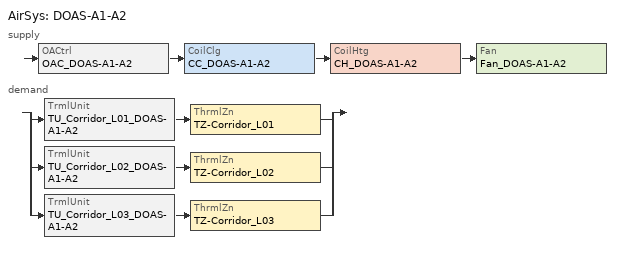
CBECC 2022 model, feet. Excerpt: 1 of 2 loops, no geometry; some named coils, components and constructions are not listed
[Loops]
AirSys 'DOAS-A1-A2'
 supply: OACtrl 'OAC_DOAS-A1-A2' > CoilClg 'CC_DOAS-A1-A2' > CoilHtg 'CH_DOAS-A1-A2' > Fan 'Fan_DOAS-A1-A2'
 demand: split
  | TrmlUnit 'TU_Corridor_L01_DOAS-A1-A2' > ThrmlZn 'TZ-Corridor_L01'
  | TrmlUnit 'TU_Corridor_L02_DOAS-A1-A2' > ThrmlZn 'TZ-Corridor_L02'
  | TrmlUnit 'TU_Corridor_L03_DOAS-A1-A2' > ThrmlZn 'TZ-Corridor_L03'
[DwellUnit]
Name | DwellUnitTypeRef | Count
DwellingUnit 119 | B18.0_B
DwellingUnit 120 | S1.0_B | 6
DwellingUnit 121 | S1.1_B | 2
DwellingUnit 122 | S4.0_B
DwellingUnit 123 | A1.0_B | 6
DwellingUnit 124 | A1.1_B | 8
DwellingUnit 125 | A1.2_B | 4
DwellingUnit 126 | A1.5_B | 2
DwellingUnit 127 | A1.6_B
DwellingUnit 128 | A1.7_B
DwellingUnit 129 | A3.0_B | 9
DwellingUnit 130 | B3.3_B | 5
DwellingUnit 131 | A9.0_B
DwellingUnit 132 | A10.1_B
DwellingUnit 133 | A11.0_B
DwellingUnit 134 | A12.0_B
DwellingUnit 135 | B2.0_B
DwellingUnit 136 | B2.1_B
DwellingUnit 137 | B2.2_B | 7
DwellingUnit 138 | B2.3_B
DwellingUnit 139 | B2.4_B | 2
DwellingUnit 140 | B2.5_B
DwellingUnit 141 | B3.1_B
DwellingUnit 142 | B3.3_B
[ResOtherZn] ozDHWSys=ResidentialDHWSystem 1; CeilingHeight=10.5833; FloorHeight=10.5833; IAQOption=Individual IAQ Fans
Name | Type | SpcFunc | VentSpcFunc | Area | Bottom | IAQFanRef | ElevCnt | ozHVACSystem
ELEVATOR 1_L05 | Unconditioned | Unoccupied-Include in Gross Floor Area | NA | 96.3458 | 43.5833 | EF_R-1 (40) | 5
ELEVATOR 2_L05 | Unconditioned | Unoccupied-Include in Gross Floor Area | NA | 92.1777 | 43.5833 | EF_R-1 (40) | 5
ELEVATOR 3_L05 | Unconditioned | Unoccupied-Include in Gross Floor Area | NA | 87.7188 | 43.5833 | EF_R-1 (40) | 5
ELEVATOR 4_L05 | Unconditioned | Unoccupied-Include in Gross Floor Area | NA | 91.353 | 43.5833 | EF_R-1 (40) | 5
ELEVATOR 5_L05 | Unconditioned | Unoccupied-Include in Gross Floor Area | NA | 84.3648 | 43.5833 | EF_R-1 (40) | 5
EXHAUST 1_L05 | Unconditioned | Unoccupied-Include in Gross Floor Area | NA | 26.3568 | 43.5833 | EF_R-1 (40)
EXHAUST 2_L05 | Unconditioned | Unoccupied-Include in Gross Floor Area | NA | 133.346 | 43.5833 | EF_R-1 (40)
METER 1_L05 | Unconditioned | Electrical, Mechanical, Telephone Rooms | Misc - All others | 132.6 | 43.5833 | EF_R-1 (40)
METER 2_L05 |  | Electrical, Mechanical, Telephone Rooms | Misc - All others | 132.962 | 43.5833 | EF_R-1 (40) |  | AC-L5-1_METER 2_L05
METER 3_L05 |  | Electrical, Mechanical, Telephone Rooms | Misc - All others | 119.345 | 43.5833 | EF_R-1 (40) |  | AC-L5-2_METER 3_L05
STAIR 1_L05 | Unconditioned | Stairwell | General - Unoccupied | 227.236 | 43.5833 | EF_R-1 (40)
STAIR 2_L05 | Unconditioned | Stairwell | General - Unoccupied | 218.673 | 43.5833 | EF_R-1 (40)
STAIR 3_L05 | Unconditioned | Stairwell | General - Unoccupied | 217.472 | 43.5833 | EF_R-1 (40)
STAIR 4_L05 | Unconditioned | Stairwell | General - Unoccupied | 202.891 | 43.5833 | EF_R-1 (40)
STAIR 5_L05 | Unconditioned | Stairwell | General - Unoccupied | 226.591 | 43.5833 | EF_R-1 (40)
STORAGE 1_L05 | Unconditioned | Storage | General - Unoccupied | 56.8334 | 43.5833 | EF_R-1 (40)
STORAGE 2_L05 | Unconditioned | Storage | General - Unoccupied | 127.846 | 43.5833 | EF_R-1 (40)
SUPPLY AIR 1_L05 | Unconditioned | Electrical, Mechanical, Telephone Rooms | Misc - All others | 18.5158 | 43.5833 | EF_R-1 (40)
SUPPLY AIR 2_L05 | Unconditioned | Electrical, Mechanical, Telephone Rooms | Misc - All others | 29.7128 | 43.5833 | EF_R-1 (40)
SUPPLY AIR 3_L05 | Unconditioned | Electrical, Mechanical, Telephone Rooms | Misc - All others | 41.5578 | 43.5833 | EF_R-1 (40)
SUPPLY AIR 4_L05 | Unconditioned | Electrical, Mechanical, Telephone Rooms | Misc - All others | 17.1677 | 43.5833 | EF_R-1 (40)
SUPPLY AIR 5_L05 | Unconditioned | Electrical, Mechanical, Telephone Rooms | Misc - All others | 24.2891 | 43.5833 | EF_R-1 (40)
TRASH VESTIBULE 1_L05 | Unconditioned | Unoccupied-Include in Gross Floor Area | NA | 132.517 | 43.5833 | ( TRE-B-1 (75), TRS-B-1 (75) )
TRASH VESTIBULE 2_L05 | Unconditioned | Unoccupied-Include in Gross Floor Area | NA | 127.204 | 43.5833 | ( TRE-B-2 (75), TRS-B-2 (75) )
AMENITY_L06 | Unconditioned | Lobby, Main Entry | Residential - Common corridors | 390.12 | 54.1667 | EF_R-1 (40)
[ResExtWall] Construction=Ext Wall Cons
Name | Orientation | Area
ExtWall (Left 1) : ELEVATOR 1_L05 | Left | 112.688
ExtWall (Left 1) : ELEVATOR 2_L05 | Left | 107.813
ExtWall (Front 1) : S1.0_B 62_L05 | Front | 181.424
ExtWall (Front 2) : S1.0_B 62_L05 | Front | 45.0729
ExtWall (Left 1) : S1.0_B 62_L05 | Left | 259.917
ExtWall (Left 2) : S1.0_B 62_L05 | Left | 177.701
ExtWall (Left 3) : S1.0_B 62_L05 | Left | 180.729
ExtWall (Left 4) : S1.0_B 62_L05 | Left | 177.417
ExtWall (Left 5) : S1.0_B 62_L05 | Left | 176.271
ExtWall (Back 1) : S1.0_B 62_L05 | Back | 72.7292
ExtWall (Back 2) : S1.0_B 62_L05; ExtWall (Back 1) : S1.1_B 68_L05; ExtWall (Back 1) : A1.0_B 1_L06 | Back | 74.8333
ExtWall (Back 3) : S1.0_B 62_L05; ExtWall (Back 4) : A1.0_B 1_L06 | Back | 74.4306
ExtWall (Right 1) : S1.0_B 62_L05; ExtWall (Right 1) : A10.1_B 39_L06 | Right | 177.417
ExtWall (Right 2) : S1.0_B 62_L05 | Right | 179.514
ExtWall (Front 1) : S1.1_B 68_L05; ExtWall (Front 1) : B2.2_B 44_L06 | Front | 74.4306
ExtWall (Front 2) : S1.1_B 68_L05 | Front | 44.3264
ExtWall (Left 1) : S1.1_B 68_L05 | Left | 181.618
ExtWall (Left 2) : S1.1_B 68_L05 | Left | 171.413
ExtWall (Right 1) : S1.1_B 68_L05 | Right | 182.448
ExtWall (Left 1) : S4.0_B 72_L05 | Left | 126.427
ExtWall (Back 1) : S4.0_B 72_L05 | Back | 150.946
ExtWall (Right 1) : S4.0_B 72_L05 | Right | 74.1385
ExtWall (Left 1) : STAIR 2_L05 | Left | 247.969
ExtWall (Back 1) : STAIR 2_L05 | Back | 98.7743
ExtWall (Left 1) : STAIR 3_L05 | Left | 106.111
ExtWall (Front 1) : STAIR 4_L05 | Front | 12.2188
ExtWall (Right 1) : STAIR 4_L05 | Right | 100.656
ExtWall (Back 1) : STAIR 5_L05 | Back | 45.8194
ExtWall (Right 1) : STAIR 5_L05 | Right | 104.99
ExtWall (Front 1) : A1.0_B 1_L06; ExtWall (Front 2) : B2.2_B 44_L06; ExtWall (Front 7) : B2.2_B 44_L06 | Front | 74.8333
ExtWall (Front 2) : A1.0_B 1_L06 | Front | 71.4931
ExtWall (Front 3) : A1.0_B 1_L06; ExtWall (Front 3) : B2.2_B 44_L06; ExtWall (Front 9) : B2.2_B 44_L06 | Front | 73.3542
ExtWall (Front 4) : A1.0_B 1_L06 | Front | 36.6771
ExtWall (Left 1) : A1.0_B 1_L06 | Left | 273.451
ExtWall (Left 2) : A1.0_B 1_L06 | Left | 72.7725
ExtWall (Left 3) : A1.0_B 1_L06 | Left | 120.972
ExtWall (Left 4) : A1.0_B 1_L06 | Left | 149.194
ExtWall (Left 5) : A1.0_B 1_L06 | Left | 118.205
ExtWall (Left 6) : A1.0_B 1_L06 | Left | 144.875
ExtWall (Back 2) : A1.0_B 1_L06 | Back | 148.604
ExtWall (Back 3) : A1.0_B 1_L06 | Back | 121.447
ExtWall (Back 5) : A1.0_B 1_L06; ExtWall (Back 1) : A1.7_B 22_L06 | Back | 73.3542
ExtWall (Right 1) : A1.0_B 1_L06 | Right | 153.75
ExtWall (Right 2) : A1.0_B 1_L06 | Right | 119.701
ExtWall (Right 3) : A1.0_B 1_L06 | Right | 270.167
ExtWall (Right 4) : A1.0_B 1_L06 | Right | 119.778
ExtWall (Right 5) : A1.0_B 1_L06 | Right | 154.028
ExtWall (Right 6) : A1.0_B 1_L06 | Right | 149.108
ExtWall (Right 7) : A1.0_B 1_L06 | Right | 120.483
ExtWall (Front 1) : A1.1_B 7_L06 | Front | 117.132
ExtWall (Front 2) : A1.1_B 7_L06 | Front | 149.571
ExtWall (Front 3) : A1.1_B 7_L06 | Front | 118.922
ExtWall (Front 4) : A1.1_B 7_L06 | Front | 146.076
ExtWall (Front 5) : A1.1_B 7_L06 | Front | 118.403
ExtWall (Front 6) : A1.1_B 7_L06 | Front | 150.67
ExtWall (Front 7) : A1.1_B 7_L06 | Front | 116.206
ExtWall (Front 8) : A1.1_B 7_L06 | Front | 147.287
ExtWall (Left 1) : A1.1_B 7_L06; ExtWall (Left 2) : A1.1_B 7_L06; ExtWall (Left 6) : A1.1_B 7_L06; ExtWall (Left 7) : A1.1_B 7_L06; ExtWall (Left 1) : A1.6_B 21_L06 | Left | 92.941
ExtWall (Left 3) : A1.1_B 7_L06 | Left | 72.3441
ExtWall (Left 4) : A1.1_B 7_L06 | Left | 23.7274
ExtWall (Left 5) : A1.1_B 7_L06 | Left | 93.3432
ExtWall (Back 1) : A1.1_B 7_L06 | Back | 115.75
ExtWall (Back 2) : A1.1_B 7_L06 | Back | 149.066
ExtWall (Back 3) : A1.1_B 7_L06 | Back | 116.889
ExtWall (Back 4) : A1.1_B 7_L06 | Back | 153.51
ExtWall (Back 5) : A1.1_B 7_L06 | Back | 117.431
ExtWall (Back 6) : A1.1_B 7_L06 | Back | 149.045
ExtWall (Back 7) : A1.1_B 7_L06 | Back | 120.274
ExtWall (Back 8) : A1.1_B 7_L06 | Back | 147.917
ExtWall (Right 1) : A1.1_B 7_L06; ExtWall (Right 2) : A1.1_B 7_L06; ExtWall (Right 6) : A1.1_B 7_L06; ExtWall (Right 7) : A1.1_B 7_L06; ExtWall (Right 1) : A1.6_B 21_L06 | Right | 92.941
ExtWall (Right 3) : A1.1_B 7_L06; ExtWall (Right 1) : B2.5_B 53_L06 | Right | 91.7083
ExtWall (Right 4) : A1.1_B 7_L06 | Right | 75.3368
ExtWall (Right 5) : A1.1_B 7_L06 | Right | 20.7134
ExtWall (Front 1) : A1.2_B 15_L06 | Front | 147.01
ExtWall (Front 2) : A1.2_B 15_L06 | Front | 119.545
ExtWall (Front 3) : A1.2_B 15_L06 | Front | 148.392
ExtWall (Front 4) : A1.2_B 15_L06 | Front | 118.781
ExtWall (Left 1) : A1.2_B 15_L06 | Left | 57.2847
ExtWall (Left 2) : A1.2_B 15_L06 | Left | 47.8646
ExtWall (Back 1) : A1.2_B 15_L06 | Back | 114.799
ExtWall (Back 2) : A1.2_B 15_L06 | Back | 144.785
ExtWall (Back 3) : A1.2_B 15_L06 | Back | 117.633
ExtWall (Back 4) : A1.2_B 15_L06 | Back | 147.327
ExtWall (Right 1) : A1.2_B 15_L06 | Right | 49.7813
ExtWall (Right 2) : A1.2_B 15_L06 | Right | 56.7118
ExtWall (Right 3) : A1.2_B 15_L06 | Right | 53.0729
ExtWall (Right 4) : A1.2_B 15_L06 | Right | 37.3403
ExtWall (Right 5) : A1.2_B 15_L06 | Right | 82.639
ExtWall (Right 6) : A1.2_B 15_L06 | Right | 54.5392
ExtWall (Right 7) : A1.2_B 15_L06 | Right | 72.6389
ExtWall (Front 1) : A1.5_B 19_L06 | Front | 58.4931
ExtWall (Front 2) : A1.5_B 19_L06 | Front | 39.7396
ExtWall (Front 3) : A1.5_B 19_L06 | Front | 54.1007
ExtWall (Front 4) : A1.5_B 19_L06 | Front | 53.2743
ExtWall (Left 1) : A1.5_B 19_L06 | Left | 147.705
ExtWall (Left 2) : A1.5_B 19_L06 | Left | 121.622
ExtWall (Right 1) : A1.5_B 19_L06 | Right | 147.705
ExtWall (Right 2) : A1.5_B 19_L06 | Right | 121.622
ExtWall (Back 1) : A1.6_B 21_L06 | Back | 114.163
ExtWall (Back 2) : A1.6_B 21_L06 | Back | 153.01
ExtWall (Right 1) : A1.7_B 22_L06 | Right | 148.056
ExtWall (Right 2) : A1.7_B 22_L06 | Right | 118.069
ExtWall (Front 1) : A3.0_A 24_L06 | Front | 90.7361
ExtWall (Front 2) : A3.0_A 24_L06 | Front | 69.2113
ExtWall (Front 3) : A3.0_A 24_L06 | Front | 88.8125
ExtWall (Front 4) : A3.0_A 24_L06 | Front | 67.0966
ExtWall (Front 5) : A3.0_A 24_L06 | Front | 68.5525
ExtWall (Left 1) : A3.0_A 24_L06 | Left | 60.1826
ExtWall (Left 2) : A3.0_A 24_L06 | Left | 78.0938
ExtWall (Left 3) : A3.0_A 24_L06 | Left | 82.8298
ExtWall (Left 4) : A3.0_A 24_L06 | Left | 67.6564
ExtWall (Left 5) : A3.0_A 24_L06 | Left | 92.4097
ExtWall (Left 6) : A3.0_A 24_L06 | Left | 65.807
ExtWall (Left 7) : A3.0_A 24_L06 | Left | 67.0966
ExtWall (Left 8) : A3.0_A 24_L06 | Left | 69.461
ExtWall (Back 1) : A3.0_A 24_L06 | Back | 99.9236
ExtWall (Back 2) : A3.0_A 24_L06 | Back | 63.2824
ExtWall (Back 3) : A3.0_A 24_L06 | Back | 57.4551
ExtWall (Back 4) : A3.0_A 24_L06 | Back | 68.388
ExtWall (Back 5) : A3.0_A 24_L06; ExtWall (Back 2) : A3.3_A 32_L06 | Back | 67.0966
ExtWall (Back 6) : A3.0_A 24_L06 | Back | 88.8125
ExtWall (Back 7) : A3.0_A 24_L06 | Back | 82.7882
ExtWall (Right 1) : A3.0_A 24_L06 | Right | 71.7566
ExtWall (Right 2) : A3.0_A 24_L06 | Right | 86.4236
ExtWall (Right 3) : A3.0_A 24_L06 | Right | 67.0966
ExtWall (Right 4) : A3.0_A 24_L06 | Right | 85.6806
ExtWall (Right 5) : A3.0_A 24_L06 | Right | 67.816
ExtWall (Right 6) : A3.0_A 24_L06 | Right | 70.1341
ExtWall (Right 7) : A3.0_A 24_L06 | Right | 69.4634
ExtWall (Front 1) : A3.3_A 32_L06 | Front | 77.8603
ExtWall (Front 2) : A3.3_A 32_L06 | Front | 72.2501
ExtWall (Front 3) : A3.3_A 32_L06 | Front | 69.7188
ExtWall (Front 4) : A3.3_A 32_L06 | Front | 90.2882
ExtWall (Left 1) : A3.3_A 32_L06 | Left | 67.5974
ExtWall (Left 2) : A3.3_A 32_L06 | Left | 63.6715
ExtWall (Left 3) : A3.3_A 32_L06 | Left | 96.184
ExtWall (Left 4) : A3.3_A 32_L06 | Left | 87.875
ExtWall (Left 5) : A3.3_A 32_L06 | Left | 68.5501
ExtWall (Left 6) : A3.3_A 32_L06 | Left | 71.6695
ExtWall (Back 1) : A3.3_A 32_L06 | Back | 64.9477
ExtWall (Back 3) : A3.3_A 32_L06 | Back | 90.0278
ExtWall (Right 1) : A3.3_A 32_L06 | Right | 92.4097
ExtWall (Right 2) : A3.3_A 32_L06 | Right | 69.9987
ExtWall (Left 1) : A9.0_B 38_L06 | Left | 20.3646
ExtWall (Back 1) : A9.0_B 38_L06 | Back | 281.646
ExtWall (Right 1) : A9.0_B 38_L06 | Right | 41.3125
ExtWall (Front 1) : A10.1_B 39_L06 | Front | 56.0104
ExtWall (Left 1) : A10.1_B 39_L06 | Left | 247.597
ExtWall (Left 2) : A10.1_B 39_L06 | Left | 101.59
ExtWall (Back 1) : A10.1_B 39_L06 | Back | 78.7639
ExtWall (Front 1) : A11.0_B 40_L06 | Front | 224.684
ExtWall (Left 1) : A11.0_B 40_L06 | Left | 67.1563
ExtWall (Left 1) : A12.0_B 41_L06 | Left | 37.4826
ExtWall (Back 1) : A12.0_B 41_L06 | Back | 122.946
ExtWall (Front 1) : AMENITY_L06 | Front | 294.25
ExtWall (Left 1) : AMENITY_L06 | Left | 159.927
ExtWall (Right 1) : AMENITY_L06 | Right | 17.691
ExtWall (Front 1) : B2.0_B 42_L06 | Front | 93.3507
ExtWall (Back 1) : B2.0_B 42_L06 | Back | 47.5313
ExtWall (Right 1) : B2.0_B 42_L06 | Right | 273.243
ExtWall (Right 2) : B2.0_B 42_L06 | Right | 128.722
ExtWall (Front 1) : B2.1_B 43_L06 | Front | 130.25
ExtWall (Front 2) : B2.1_B 43_L06 | Front | 268.608
ExtWall (Left 1) : B2.1_B 43_L06; ExtWall (Left 2) : B2.5_B 53_L06 | Left | 91.7083
ExtWall (Right 1) : B2.1_B 43_L06 | Right | 93.3542
ExtWall (Front 4) : B2.2_B 44_L06 | Front | 125.007
ExtWall (Front 5) : B2.2_B 44_L06 | Front | 148.351
ExtWall (Front 6) : B2.2_B 44_L06 | Front | 126.913
ExtWall (Front 8) : B2.2_B 44_L06 | Front | 72.7292
ExtWall (Left 1) : B2.2_B 44_L06 | Left | 120.483
ExtWall (Left 2) : B2.2_B 44_L06 | Left | 149.108
ExtWall (Left 3) : B2.2_B 44_L06 | Left | 124.708
ExtWall (Left 4) : B2.2_B 44_L06 | Left | 190.563
ExtWall (Left 5) : B2.2_B 44_L06 | Left | 72.6389
ExtWall (Left 6) : B2.2_B 44_L06 | Left | 118.497
ExtWall (Left 7) : B2.2_B 44_L06 | Left | 150.003
ExtWall (Left 8) : B2.2_B 44_L06 | Left | 129.476
ExtWall (Back 1) : B2.2_B 44_L06 | Back | 50.1632
ExtWall (Back 2) : B2.2_B 44_L06; ExtWall (Back 1) : B2.4_B 23_L06 | Back | 45.0729
ExtWall (Back 3) : B2.2_B 44_L06 | Back | 62.0903
ExtWall (Back 4) : B2.2_B 44_L06 | Back | 42.8715
ExtWall (Back 5) : B2.2_B 44_L06; ExtWall (Back 9) : B2.2_B 44_L06 | Back | 36.6771
ExtWall (Back 6) : B2.2_B 44_L06 | Back | 44.3264
ExtWall (Back 7) : B2.2_B 44_L06 | Back | 56.8194
ExtWall (Back 8) : B2.2_B 44_L06 | Back | 42.2917
ExtWall (Right 1) : B2.2_B 44_L06 | Right | 126.115
ExtWall (Right 2) : B2.2_B 44_L06 | Right | 143.861
ExtWall (Right 3) : B2.2_B 44_L06 | Right | 120.462
ExtWall (Right 4) : B2.2_B 44_L06 | Right | 124.378
ExtWall (Right 5) : B2.2_B 44_L06 | Right | 148.972
ExtWall (Right 6) : B2.2_B 44_L06 | Right | 122.806
ExtWall (Right 7) : B2.2_B 44_L06 | Right | 56.3472
ExtWall (Right 8) : B2.2_B 44_L06 | Right | 44.1875
ExtWall (Right 9) : B2.2_B 44_L06 | Right | 150.003
ExtWall (Right 10) : B2.2_B 44_L06 | Right | 127.663
ExtWall (Right 11) : B2.2_B 44_L06 | Right | 118.497
ExtWall (Right 12) : B2.2_B 44_L06 | Right | 130.333
ExtWall (Right 13) : B2.2_B 44_L06 | Right | 152.017
ExtWall (Right 14) : B2.2_B 44_L06 | Right | 120.188
ExtWall (Left 1) : B2.3_B 51_L06 | Left | 41.3125
ExtWall (Back 1) : B2.3_B 51_L06 | Back | 128.16
ExtWall (Back 2) : B2.3_B 51_L06 | Back | 149.111
ExtWall (Back 3) : B2.3_B 51_L06 | Back | 121.267
ExtWall (Right 1) : B2.3_B 51_L06 | Right | 69.4097
ExtWall (Front 1) : B2.4_B 23_L06 | Front | 45.3681
ExtWall (Front 2) : B2.4_B 23_L06 | Front | 8.37847
ExtWall (Left 1) : B2.4_B 23_L06 | Left | 150.712
ExtWall (Left 2) : B2.4_B 23_L06 | Left | 126.802
ExtWall (Left 3) : B2.4_B 23_L06 | Left | 121.052
ExtWall (Left 4) : B2.4_B 23_L06 | Left | 48.4722
ExtWall (Left 5) : B2.4_B 23_L06 | Left | 52.7917
ExtWall (Back 2) : B2.4_B 23_L06 | Back | 127.201
ExtWall (Back 3) : B2.4_B 23_L06 | Back | 150.021
ExtWall (Back 4) : B2.4_B 23_L06 | Back | 123.99
ExtWall (Right 1) : B2.4_B 23_L06 | Right | 52.7917
ExtWall (Right 2) : B2.4_B 23_L06 | Right | 48.4722
ExtWall (Front 1) : B2.5_B 53_L06 | Front | 147.323
ExtWall (Front 2) : B2.5_B 53_L06 | Front | 120.139
ExtWall (Front 3) : B2.5_B 53_L06 | Front | 129.615
ExtWall (Left 1) : B2.5_B 53_L06 | Left | 21.9097
ExtWall (Front 1) : B3.1_B 31_L06 | Front | 57.5694
ExtWall (Front 2) : B3.1_B 31_L06 | Front | 82.0278
ExtWall (Left 1) : B3.1_B 31_L06 | Left | 44.7188
ExtWall (Back 1) : B3.1_B 31_L06 | Back | 369.885
ExtWall (Back 2) : B3.1_B 31_L06 | Back | 57.5694
ExtWall (Right 1) : B3.1_B 31_L06 | Right | 127.198
ExtWall (Right 2) : B3.1_B 31_L06 | Right | 157.194
ExtWall (Right 3) : B3.1_B 31_L06 | Right | 87.375
ExtWall (Front 1) : B3.3_B 54_L06 | Front | 59.1493
ExtWall (Left 1) : B3.3_B 54_L06 | Left | 100.993
ExtWall (Left 2) : B3.3_B 54_L06 | Left | 126.59
ExtWall (Left 3) : B3.3_B 54_L06 | Left | 212.177
ExtWall (Back 1) : B3.3_B 54_L06 | Back | 320.146
ExtWall (Back 2) : B3.3_B 54_L06 | Back | 64.816
ExtWall (Back 3) : B3.3_B 54_L06 | Back | 59.1493
ExtWall (Front 1) : B3.4_B 55_L06 | Front | 266.903
ExtWall (Front 2) : B3.4_B 55_L06 | Front | 100.913
ExtWall (Left 1) : B3.4_B 55_L06 | Left | 304.097
[ResIntFlr] Construction=Interior Floor Cons; IsPartySurface=1
Name | Area | FloorZ | Outside
IntFloor : ELEVATOR 1_L05 | 96.3458 | 43.5833 | ELEVATOR 1_L04
IntFloor : ELEVATOR 2_L05 | 92.1777 | 43.5833 | ELEVATOR 2_L04
IntFloor : ELEVATOR 3_L05 | 87.7188 | 43.5833 | ELEVATOR 3_L04
IntFloor : ELEVATOR 4_L05 | 91.353 | 43.5833 | ELEVATOR 4_L04
IntFloor : ELEVATOR 5_L05 | 84.3648 | 43.5833 | ELEVATOR 5_L04
IntFloor : EXHAUST 1_L05 | 26.3568 | 43.5833 | EXHAUST 2_L04
IntFloor : EXHAUST 2_L05 | 133.346 | 43.5833 | EXHAUST 1_L04
IntFloor : METER 1_L05 | 132.6 | 43.5833 | IDF 2_L04
IntFloor : METER 2_L05 | 132.962 | 43.5833 | IDF 1_L04
IntFloor : METER 3_L05 | 119.345 | 43.5833 | IDF 3_L04
IntFloor : S1.0_B 62_L05 | 595.771 | 43.5833 | S1.0_B 58_L04
IntFloor : S1.0_B 62_L05 2 | 582.54 | 43.5833 | CLUB ROOM_L03
IntFloor : S1.0_B 62_L05 3 | 593.989 | 43.5833 | S1.0_B 58_L04
IntFloor : S1.0_B 62_L05 4 | 582.316 | 43.5833 | S1.0_B 58_L04
IntFloor : S1.0_B 62_L05 5 | 590.279 | 43.5833 | S1.0_B 58_L04
IntFloor : S1.0_B 62_L05 6 | 579.336 | 43.5833 | S1.0_B 58_L04
IntFloor : S1.1_B 68_L05 | 596.911 | 43.5833 | S1.1_B 63_L04
IntFloor : S1.1_B 68_L05 2 | 599.927 | 43.5833 | S1.1_B 63_L04
IntFloor : S4.0_B 72_L05 | 683.268 | 43.5833 | S4.0_B 67_L04
IntFloor : STAIR 1_L05 | 227.236 | 43.5833 | STAIR 1_L04
IntFloor : STAIR 2_L05 | 218.673 | 43.5833 | STAIR 2_L04
IntFloor : STAIR 3_L05 | 217.472 | 43.5833 | STAIR 3_L04
IntFloor : STAIR 4_L05 | 202.891 | 43.5833 | STAIR 4_L04
IntFloor : STAIR 5_L05 | 226.591 | 43.5833 | STAIR 5_L04
IntFloor : STORAGE 1_L05 | 56.8334 | 43.5833 | STORAGE 1_L04
IntFloor : STORAGE 2_L05 | 127.846 | 43.5833 | STORAGE 2_L04
IntFloor : SUPPLY AIR 1_L05 | 18.5158 | 43.5833 | SUPPLY AIR 4_L04
IntFloor : SUPPLY AIR 2_L05 | 29.7128 | 43.5833 | SUPPLY AIR 5_L04
IntFloor : SUPPLY AIR 3_L05 | 41.5578 | 43.5833 | SUPPLY AIR 3_L04
IntFloor : SUPPLY AIR 4_L05 | 17.1677 | 43.5833 | SUPPLY AIR 2_L04
IntFloor : SUPPLY AIR 5_L05 | 24.2891 | 43.5833 | SUPPLY AIR 1_L04
IntFloor : TRASH VESTIBULE 1_L05 | 132.517 | 43.5833 | TRASH VESTIBULE 1_L04
IntFloor : TRASH VESTIBULE 2_L05 | 127.204 | 43.5833 | TRASH VESTIBULE 2_L04
IntFloor : A1.0_B 1_L06 | 819.191 | 54.1667 | A1.0_B 1_L05
IntFloor : A1.0_B 1_L06 2 | 791.458 | 54.1667 | A1.0_B 1_L05
IntFloor : A1.0_B 1_L06 3 | 810.002 | 54.1667 | A1.0_B 1_L05
IntFloor : A1.0_B 1_L06 4 | 786.096 | 54.1667 | A1.0_B 1_L05
IntFloor : A1.0_B 1_L06 5 | 832.038 | 54.1667 | A1.0_B 1_L05
IntFloor : A1.0_B 1_L06 6 | 817.559 | 54.1667 | A1.0_B 1_L05
IntFloor : A1.1_B 7_L06 | 814.136 | 54.1667 | A1.1_B 7_L05
IntFloor : A1.1_B 7_L06 2 | 832.381 | 54.1667 | A1.1_B 7_L05
IntFloor : A1.1_B 7_L06 3 | 830.38 | 54.1667 | A1.1_B 7_L05
IntFloor : A1.1_B 7_L06 4 | 824.644 | 54.1667 | A1.1_B 7_L05
IntFloor : A1.1_B 7_L06 5 | 839.288 | 54.1667 | A1.1_B 7_L05
IntFloor : A1.1_B 7_L06 6 | 817.219 | 54.1667 | A1.1_B 7_L05
IntFloor : A1.1_B 7_L06 7 | 818.446 | 54.1667 | A1.1_B 7_L05
IntFloor : A1.1_B 7_L06 8 | 821.982 | 54.1667 | A1.1_B 7_L05
IntFloor : A1.2_B 15_L06 | 796.227 | 54.1667 | A1.2_B 15_L05
IntFloor : A1.2_B 15_L06 2 | 793.676 | 54.1667 | A1.2_B 15_L05
IntFloor : A1.2_B 15_L06 3 | 804.529 | 54.1667 | A1.2_B 15_L05
IntFloor : A1.2_B 15_L06 4 | 805.523 | 54.1667 | A1.2_B 15_L05
IntFloor : A1.5_B 19_L06 | 822.087 | 54.1667 | A1.5_B 19_L05
IntFloor : A1.5_B 19_L06 2 | 824.16 | 54.1667 | A1.5_B 19_L05
IntFloor : A1.6_B 21_L06 | 823.556 | 54.1667 | A1.6_B 21_L05
IntFloor : A1.7_B 22_L06 | 807.617 | 54.1667 | A1.7_B 22_L05
IntFloor : A3.0_A 24_L06 | 659.366 | 54.1667 | A3.0_A 24_L05
IntFloor : A3.0_A 24_L06 2 | 666.77 | 54.1667 | A3.0_A 24_L05
IntFloor : A3.0_A 24_L06 3 | 676.57 | 54.1667 | A3.0_A 24_L05
IntFloor : A3.0_A 24_L06 4 | 693.125 | 54.1667 | A3.0_A 24_L05
IntFloor : A3.0_A 24_L06 5 | 671.059 | 54.1667 | A3.0_A 24_L05
IntFloor : A3.0_A 24_L06 6 | 659.889 | 54.1667 | A3.0_A 24_L05
IntFloor : A3.0_A 24_L06 7 | 663.081 | 54.1667 | A3.0_A 24_L05
IntFloor : A3.0_A 24_L06 8 | 683.409 | 54.1667 | A3.0_A 24_L05
IntFloor : A3.0_A 24_L06 9 | 672.155 | 54.1667 | A3.0_A 24_L05
IntFloor : A3.3_A 32_L06 | 688.122 | 54.1667 | A3.3_A 32_L05
IntFloor : A3.3_A 32_L06 2 | 672.36 | 54.1667 | A3.3_A 32_L05
IntFloor : A3.3_A 32_L06 3 | 675.672 | 54.1667 | A3.3_A 32_L05
IntFloor : A3.3_A 32_L06 4 | 692.9 | 54.1667 | A3.3_A 32_L05
IntFloor : A3.3_A 32_L06 5 | 686.916 | 54.1667 | A3.3_A 32_L05
IntFloor : A9.0_B 38_L06 | 726.172 | 54.1667 | A9.0_B 38_L05
IntFloor : A10.1_B 39_L06 | 993.185 | 54.1667 | A10.1_B 39_L05
IntFloor : A11.0_B 40_L06 | 716.749 | 54.1667 | A11.0_B 40_L05
IntFloor : A12.0_B 41_L06 | 799.304 | 54.1667 | A12.0_B 41_L05
IntFloor : AMENITY_L06 | 390.12 | 54.1667 | AMENITY_L05
IntFloor : B2.0_B 42_L06 | 1301.13 | 54.1667 | B2.0_B 42_L05
IntFloor : B2.1_B 43_L06 | 1279.26 | 54.1667 | B2.1_B 43_L05
IntFloor : B2.2_B 44_L06 | 1164.56 | 54.1667 | B2.2_B 44_L05
IntFloor : B2.2_B 44_L06 2 | 1155.8 | 54.1667 | B2.2_B 44_L05
IntFloor : B2.2_B 44_L06 3 | 0.022802 | 54.1667 | CORRIDOR 1_L05
IntFloor : B2.2_B 44_L06 4 | 1195.66 | 54.1667 | B2.2_B 44_L05
IntFloor : B2.2_B 44_L06 5 | 1166.2 | 54.1667 | B2.2_B 44_L05
IntFloor : B2.2_B 44_L06 6 | 1170.48 | 54.1667 | B2.2_B 44_L05
IntFloor : B2.2_B 44_L06 7 | 1175.83 | 54.1667 | B2.2_B 44_L05
IntFloor : B2.2_B 44_L06 8 | 1213.84 | 54.1667 | B2.2_B 44_L05
IntFloor : B2.3_B 51_L06 | 1161.92 | 54.1667 | B2.3_B 51_L05
IntFloor : B2.4_B 23_L06 | 1209.86 | 54.1667 | B2.4_B 23_L05
IntFloor : B2.4_B 23_L06 2 | 1200.35 | 54.1667 | B2.4_B 23_L05
IntFloor : B2.5_B 53_L06 | 1283.25 | 54.1667 | B2.5_B 53_L05
IntFloor : B3.1_B 31_L06 | 1163.38 | 54.1667 | B3.1_B 31_L05
IntFloor : B3.3_B 54_L06 | 1381.41 | 54.1667 | B3.3_B 54_L05
[ResIntWall] Construction=Interior Wall Cons; IsPartySurface=1
Name | Area | Outside
IntWall : ELEVATOR 1_L05 | 95.7639 | ELEVATOR 2_L05
IntWall : ELEVATOR 3_L05 | 87.1806 | STAIR 3_L05
IntWall : ELEVATOR 4_L05 | 93.1285 | STAIR 2_L05
IntWall : EXHAUST 1_L05 | 73.4826 | STORAGE 1_L05
IntWall : EXHAUST 1_L05 2 | 18.6076 | STORAGE 1_L05
IntWall : EXHAUST 1_L05 3 | 37.9549 | STORAGE 1_L05
IntWall : EXHAUST 1_L05 4 | 44.6076 | STORAGE 1_L05
IntWall : S1.0_B 62_L05 | 368.125 | S1.1_B 68_L05
IntWall : STAIR 3_L05 | 45.625 | SUPPLY AIR 5_L05
IntWall : STAIR 4_L05 | 38.0833 | SUPPLY AIR 3_L05
IntWall : STAIR 5_L05 | 32.2535 | SUPPLY AIR 2_L05
IntWall : A1.0_B 1_L06 | 293.469 | B2.2_B 44_L06
IntWall : A1.0_B 1_L06 2 | 293.469 | S1.1_B 68_L06
IntWall : A1.0_B 1_L06 3 | 361.957 | A1.2_B 15_L06
IntWall : A1.0_B 1_L06 4 | 267.865 | CORRIDOR 1_L06
IntWall : A1.0_B 1_L06 5 | 290.675 | S4.0_B 72_L06
IntWall : A1.0_B 1_L06 6 | 296.372 | B3.4_B 55_L06
IntWall : A1.0_B 1_L06 7; IntWall : A10.1_B 39_L06 5 | 367.628 | S1.0_B 62_L06
IntWall : A1.0_B 1_L06 8 | 263.08 | CORRIDOR 1_L06
IntWall : A1.0_B 1_L06 9 | 368.125 | S1.0_B 62_L06
IntWall : A1.0_B 1_L06 10 | 293.694 | S1.1_B 68_L06
IntWall : A1.0_B 1_L06 11 | 372.455 | A1.7_B 22_L06
IntWall : A1.0_B 1_L06 12 | 273.806 | CORRIDOR 1_L06
IntWall : A1.0_B 1_L06 13 | 195.917 | STAIR 5_L06
IntWall : A1.0_B 1_L06 14 | 103.184 | SUPPLY AIR 1_L06
IntWall : A1.0_B 1_L06 15; IntWall : A1.7_B 22_L06 | 299.101 | B2.2_B 44_L06
IntWall : A1.0_B 1_L06 16 | 335.778 | B2.2_B 44_L06
IntWall : A1.0_B 1_L06 17 | 269.59 | CORRIDOR 1_L06
IntWall : A1.1_B 7_L06 | 292.031 | B2.3_B 51_L06
IntWall : A1.1_B 7_L06 2 | 264.816 | CORRIDOR 1_L06
IntWall : A1.1_B 7_L06 3; IntWall : A1.1_B 7_L06 14 | 292.031 | A1.6_B 21_L06
IntWall : A1.1_B 7_L06 4 | 270.399 | CORRIDOR 1_L06
IntWall : A1.1_B 7_L06 5 | 290.27 | B9.0_B 57_L06
IntWall : A1.1_B 7_L06 6 | 272.834 | CORRIDOR 1_L06
IntWall : A1.1_B 7_L06 7 | 332.195 | B8.0_B 56_L06
IntWall : A1.1_B 7_L06 8 | 269.258 | CORRIDOR 1_L06
IntWall : A1.1_B 7_L06 9 | 54.338 | SUPPLY AIR 2_L06
IntWall : A1.1_B 7_L06 10 | 298.017 | B2.1_B 43_L06
IntWall : A1.1_B 7_L06 11 | 389.726 | B2.5_B 53_L06
IntWall : A1.1_B 7_L06 12 | 269.073 | CORRIDOR 1_L06
IntWall : A1.1_B 7_L06 13 | 263.602 | CORRIDOR 1_L06
IntWall : A1.1_B 7_L06 15 | 266.476 | CORRIDOR 1_L06
IntWall : A1.1_B 7_L06 16 | 292.031 | B3.1_B 31_L06
IntWall : A1.1_B 7_L06 17 | 268.191 | CORRIDOR 1_L06
IntWall : A1.2_B 15_L06 | 262.149 | A3.0_B 24_L06
IntWall : A1.2_B 15_L06 2 | 368.642 | B3.3_B 54_L06
IntWall : A1.2_B 15_L06 3 | 259.583 | CORRIDOR 1_L06
IntWall : A1.2_B 15_L06 4 | 266.892 | A3.0_B 24_L06
IntWall : A1.2_B 15_L06 5 | 357.306 | A11.0_B 40_L06
IntWall : A1.2_B 15_L06 6 | 266.556 | CORRIDOR 1_L06
IntWall : A1.2_B 15_L06 7 | 224.578 | A12.0_B 41_L06
IntWall : A1.2_B 15_L06 8 | 268.137 | CORRIDOR 1_L06
IntWall : A1.2_B 15_L06 9 | 258.017 | A3.0_B 24_L06
IntWall : A1.2_B 15_L06 10 | 290.528 | B2.2_B 44_L06
IntWall : A1.2_B 15_L06 11; IntWall : A1.6_B 21_L06 | 267.174 | CORRIDOR 1_L06
IntWall : A1.5_B 19_L06 | 270.069 | A3.0_B 24_L06
IntWall : A1.5_B 19_L06 2; IntWall : A1.5_B 19_L06 5 | 269.326 | CORRIDOR 1_L06
IntWall : A1.5_B 19_L06 3 | 368.302 | S1.0_B 62_L06
IntWall : A1.5_B 19_L06 4 | 259.806 | A3.0_B 24_L06
IntWall : A1.5_B 19_L06 6 | 367.181 | S1.0_B 62_L06
IntWall : A1.7_B 22_L06 2 | 266.125 | CORRIDOR 1_L06
IntWall : A3.0_A 24_L06 | 209.592 | A3.3_B 32_L06
IntWall : A3.0_A 24_L06 2 | 332.194 | CORRIDOR 1_L06
IntWall : A3.0_A 24_L06 3 | 117.517 | TRASH VESTIBULE 2_L06
IntWall : A3.0_A 24_L06 4; IntWall : A3.0_A 24_L06 23 | 332.75 | CORRIDOR 1_L06
IntWall : A3.0_A 24_L06 5 | 122.212 | IDF 1_L06
IntWall : A3.0_A 24_L06 6 | 332.753 | CORRIDOR 1_L06
IntWall : A3.0_A 24_L06 7 | 121.528 | IDF 1_L06
IntWall : A3.0_A 24_L06 8 | 203.077 | A3.3_B 32_L06
IntWall : A3.0_A 24_L06 9 | 272.889 | B2.2_B 44_L06
IntWall : A3.0_A 24_L06 10 | 334.753 | CORRIDOR 1_L06
IntWall : A3.0_A 24_L06 11 | 123.26 | IDF 2_L06
IntWall : A3.0_A 24_L06 12; IntWall : A3.0_A 24_L06 19 | 207.384 | A3.3_B 32_L06
IntWall : A3.0_A 24_L06 13; IntWall : A3.0_A 24_L06 21 | 330.344 | CORRIDOR 1_L06
IntWall : A3.0_A 24_L06 14 | 120.25 | EXHAUST 3_L06
IntWall : A3.0_A 24_L06 15 | 210.288 | A3.3_B 32_L06
IntWall : A3.0_A 24_L06 16 | 260.156 | B11.0_B 59_L06
IntWall : A3.0_A 24_L06 17 | 334.33 | CORRIDOR 1_L06
IntWall : A3.0_A 24_L06 18 | 113.722 | IDF 3_L06
IntWall : A3.0_A 24_L06 20; IntWall : A3.3_A 32_L06 7 | 264.188 | B2.4_B 23_L06
IntWall : A3.0_A 24_L06 22 | 117.545 | STORAGE 2_L06
IntWall : A3.0_A 24_L06 24 | 122.135 | TRASH VESTIBULE 1_L06
IntWall : A3.0_A 24_L06 25 | 12.6597 | CORRIDOR 1_L06
IntWall : A3.0_A 24_L06 26 | 328.955 | CORRIDOR 1_L06
IntWall : A3.0_A 24_L06 27 | 256.802 | S4.0_B 72_L06
IntWall : A3.0_A 24_L06 28 | 121.528 | TRASH VESTIBULE 1_L06
IntWall : A3.3_A 32_L06 | 263.75 | B2.2_B 44_L06
IntWall : A3.3_A 32_L06 2 | 338.059 | CORRIDOR 1_L06
IntWall : A3.3_A 32_L06 3 | 121.24 | TRASH VESTIBULE 2_L06
IntWall : A3.3_A 32_L06 4 | 262.632 | B2.2_B 44_L06
IntWall : A3.3_A 32_L06 5 | 334.274 | CORRIDOR 1_L06
IntWall : A3.3_A 32_L06 6 | 120.823 | IDF 2_L06
IntWall : A3.3_A 32_L06 8 | 335.667 | CORRIDOR 1_L06
IntWall : A3.3_A 32_L06 9 | 117.545 | IDF 3_L06
IntWall : A3.3_A 32_L06 10 | 268.069 | B2.2_B 44_L06
IntWall : A3.3_A 32_L06 11 | 335.649 | CORRIDOR 1_L06
IntWall : A3.3_A 32_L06 12 | 124.205 | EXHAUST 3_L06
IntWall : A3.3_A 32_L06 13 | 268.465 | B10.0_B 58_L06
IntWall : A3.3_A 32_L06 14 | 335.781 | CORRIDOR 1_L06
IntWall : A3.3_A 32_L06 15 | 121.823 | STORAGE 2_L06
IntWall : A9.0_B 38_L06 | 320.128 | B2.3_B 51_L06
IntWall : A9.0_B 38_L06 2 | 93.1076 | CORRIDOR 1_L06
IntWall : A9.0_B 38_L06 3 | 171.774 | CORRIDOR 1_L06
IntWall : A9.0_B 38_L06 4 | 93.1285 | ELEVATOR 4_L06
IntWall : A9.0_B 38_L06 5 | 109.872 | ELEVATOR 4_L06
IntWall : A9.0_B 38_L06 6 | 154.84 | STAIR 2_L06
IntWall : A10.1_B 39_L06 | 59.0903 | CORRIDOR 1_L06
IntWall : A10.1_B 39_L06 2 | 115.302 | CORRIDOR 1_L06
IntWall : A10.1_B 39_L06 3 | 112.681 | ELEVATOR 3_L06
IntWall : A10.1_B 39_L06 4 | 87.1944 | ELEVATOR 3_L06
IntWall : A10.1_B 39_L06 6 | 142.375 | STAIR 3_L06
IntWall : A11.0_B 40_L06 | 290.149 | B18.0_B 61_L06
IntWall : A11.0_B 40_L06 2 | 224.684 | CORRIDOR 1_L06
IntWall : A12.0_B 41_L06 | 314.378 | B2.4_B 23_L06
IntWall : A12.0_B 41_L06 2 | 247.108 | CORRIDOR 1_L06
IntWall : A12.0_B 41_L06 3 | 132.405 | CORRIDOR 1_L06
IntWall : A12.0_B 41_L06 4 | 173.781 | CORRIDOR 1_L06
IntWall : AMENITY_L06 | 100.563 | CORRIDOR 1_L06
IntWall : AMENITY_L06 2 | 95.7639 | ELEVATOR 1_L06
IntWall : AMENITY_L06 3 | 107.899 | S1.0_B 62_L06
IntWall : AMENITY_L06 4 | 97.9236 | STAIR 1_L06
IntWall : AMENITY_L06 5 | 34.3368 | STAIR 1_L06
IntWall : B2.0_B 42_L06 | 63 | B8.0_B 56_L06
IntWall : B2.0_B 42_L06 2 | 103.184 | CORRIDOR 1_L06
IntWall : B2.0_B 42_L06 3 | 401.965 | CORRIDOR 1_L06
IntWall : B2.0_B 42_L06 4 | 152.028 | CORRIDOR 1_L06
IntWall : B2.0_B 42_L06 5 | 84.0729 | ELEVATOR 5_L06
IntWall : B2.0_B 42_L06 6 | 241.736 | STAIR 5_L06
IntWall : B2.1_B 43_L06 | 296.372 | B9.0_B 57_L06
IntWall : B2.1_B 43_L06 2 | 398.858 | CORRIDOR 1_L06
IntWall : B2.2_B 44_L06 | 394.299 | CORRIDOR 1_L06
IntWall : B2.2_B 44_L06 2 | 293.694 | S1.0_B 62_L06
IntWall : B2.2_B 44_L06 3 | 199.875 | CORRIDOR 1_L06
IntWall : B2.2_B 44_L06 4 | 396.156 | CORRIDOR 1_L06
IntWall : B2.2_B 44_L06 5 | 213.552 | STAIR 4_L06
IntWall : B2.2_B 44_L06 6 | 122.226 | SUPPLY AIR 3_L06
IntWall : B2.2_B 44_L06 7 | 400.271 | CORRIDOR 1_L06
IntWall : B2.2_B 44_L06 8 | 396.163 | CORRIDOR 1_L06
IntWall : B2.2_B 44_L06 9 | 293.469 | S1.0_B 62_L06
IntWall : B2.2_B 44_L06 10 | 323.976 | S1.1_B 68_L06
IntWall : B2.2_B 44_L06 11 | 397.976 | CORRIDOR 1_L06
IntWall : B2.2_B 44_L06 12 | 294.451 | S1.0_B 62_L06
IntWall : B2.2_B 44_L06 13 | 402.538 | CORRIDOR 1_L06
IntWall : B2.3_B 51_L06 | 398.538 | CORRIDOR 1_L06
IntWall : B2.4_B 23_L06 | 121.052 | CORRIDOR 1_L06
IntWall : B2.4_B 23_L06 2 | 277.514 | CORRIDOR 1_L06
IntWall : B2.4_B 23_L06 3 | 323.052 | S1.0_B 62_L06
IntWall : B2.4_B 23_L06 4 | 401.212 | CORRIDOR 1_L06
IntWall : B2.5_B 53_L06 | 397.076 | CORRIDOR 1_L06
IntWall : B2.5_B 53_L06 2 | 367.816 | S1.0_B 62_L06
IntWall : B3.1_B 31_L06 | 35.0174 | CORRIDOR 1_L06
IntWall : B3.1_B 31_L06 2 | 62.0868 | CORRIDOR 1_L06
IntWall : B3.1_B 31_L06 3 | 225.771 | STAIR 4_L06
IntWall : B3.3_B 54_L06 | 289.198 | CORRIDOR 1_L06
IntWall : B3.3_B 54_L06 2 | 71.1181 | CORRIDOR 1_L06
IntWall : B3.3_B 54_L06 3 | 95.7639 | ELEVATOR 2_L06
[IntLtgSys] LumStatus=New; AllowType=GeneralAllowance
Name | LumRef | LumCnt
LIGHTING_METER 1_L05; LIGHTING_METER 2_L05; LIGHTING_STORAGE 2_L05; LIGHTING_TRASH VESTIBULE 1_L05; LIGHTING_TRASH VESTIBULE 2_L05 | FB1 | 1
LIGHTING_METER 3_L05; LIGHTING_STORAGE 1_L05 | FB1E | 1
LIGHTING_STAIR 1_L05; LIGHTING_STAIR 2_L05; LIGHTING_STAIR 3_L05; LIGHTING_STAIR 4_L05; LIGHTING_STAIR 5_L05 | FS1 | 2
LIGHTING_AMENITY_L06 | ( FB1, FB1E ) | ( 3, 2 )
[ResZn] CeilingHeight=10.5833; FloorHeight=10.5833
Name | Bottom
S1.0_B 62_L05; S1.1_B 68_L05; S4.0_B 72_L05 | 43.5833
A1.0_B 1_L06; A1.1_B 7_L06; A1.2_B 15_L06; A1.5_B 19_L06; A1.6_B 21_L06; A1.7_B 22_L06; A3.0_B 24_L06; A3.3_B 32_L06; A9.0_B 38_L06; A10.1_B 39_L06; A11.0_B 40_L06; A12.0_B 41_L06; B2.0_B 42_L06; B2.1_B 43_L06; B2.2_B 44_L06; B2.3_B 51_L06; B2.4_B 23_L06; B2.5_B 53_L06; B3.1_B 31_L06; B3.3_B 54_L06; B3.4_B 55_L06 | 54.1667
[ResWin] SpecMethod=Overall Window Area
Name | WinType
Window (Front 1) : S1.0_B 62_L05; Window (Left 1) : S1.0_B 62_L05; Window (Left 2) : S1.0_B 62_L05; Window (Left 3) : S1.0_B 62_L05; Window (Left 4) : S1.0_B 62_L05; Window (Right 1) : S1.0_B 62_L05; Window (Left 1) : S1.1_B 68_L05; Window (Right 1) : S1.1_B 68_L05; Window (Back 1) : S4.0_B 72_L05; Window (Left 3) : A1.0_B 1_L06; Window (Left 5) : A1.0_B 1_L06; Window (Back 1) : A1.0_B 1_L06; Window (Right 1) : A1.0_B 1_L06; Window (Right 4) : A1.0_B 1_L06; Window (Right 5) : A1.0_B 1_L06; Window (Front 2) : A1.1_B 7_L06; Window (Front 4) : A1.1_B 7_L06; Window (Front 6) : A1.1_B 7_L06; Window (Front 8) : A1.1_B 7_L06; Window (Front 1) : A1.2_B 15_L06; Window (Front 3) : A1.2_B 15_L06; Window (Back 2) : A1.2_B 15_L06; Window (Back 4) : A1.2_B 15_L06; Window (Left 1) : A1.5_B 19_L06; Window (Right 1) : A1.5_B 19_L06; Window (Right 1) : A1.7_B 22_L06; Window (Back 2) : A9.0_B 38_L06; Window (Left 1) : A10.1_B 39_L06; Window (Front 1) : A11.0_B 40_L06; Window (Right 2) : B2.0_B 42_L06; Window (Front 2) : B2.1_B 43_L06; Window (Front 5) : B2.2_B 44_L06; Window (Left 2) : B2.2_B 44_L06; Window (Left 6) : B2.2_B 44_L06; Window (Right 2) : B2.2_B 44_L06; Window (Right 5) : B2.2_B 44_L06; Window (Right 7) : B2.2_B 44_L06; Window (Right 11) : B2.2_B 44_L06; Window (Left 1) : B2.4_B 23_L06; Window (Back 2) : B2.4_B 23_L06; Window (Front 1) : B2.5_B 53_L06; Window (Back 4) : B3.1_B 31_L06; Window (Right 1) : B3.1_B 31_L06; Window (Right 2) : B3.1_B 31_L06; Window (Left 3) : B3.3_B 54_L06; Window (Front 2) : B3.4_B 55_L06 | ResidentialWindowType 2
Window (Left 1) : STAIR 2_L05; Window (Front 1) : A1.0_B 1_L06; Window (Front 2) : A1.0_B 1_L06; Window (Front 3) : A1.0_B 1_L06; Window (Left 1) : A1.0_B 1_L06; Window (Back 3) : A1.0_B 1_L06; Window (Back 4) : A1.0_B 1_L06; Window (Left 1) : A1.1_B 7_L06; Window (Left 2) : A1.1_B 7_L06; Window (Right 1) : A1.1_B 7_L06; Window (Right 2) : A1.1_B 7_L06; Window (Right 3) : A1.1_B 7_L06; Window (Right 4) : A1.1_B 7_L06; Window (Right 5) : A1.1_B 7_L06; Window (Right 6) : A1.1_B 7_L06; Window (Right 1) : A1.6_B 21_L06; Window (Back 1) : A1.7_B 22_L06; Window (Front 4) : A3.0_A 24_L06; Window (Front 5) : A3.0_A 24_L06; Window (Left 1) : A3.0_A 24_L06; Window (Left 4) : A3.0_A 24_L06; Window (Left 8) : A3.0_A 24_L06; Window (Back 3) : A3.0_A 24_L06; Window (Back 4) : A3.0_A 24_L06; Window (Right 3) : A3.0_A 24_L06; Window (Right 5) : A3.0_A 24_L06; Window (Front 3) : A3.3_A 32_L06; Window (Left 2) : A3.3_A 32_L06; Window (Left 5) : A3.3_A 32_L06; Window (Back 1) : A3.3_A 32_L06; Window (Back 2) : A3.3_A 32_L06; Window (Front 1) : B2.0_B 42_L06; Window (Right 1) : B2.1_B 43_L06; Window (Front 1) : B2.2_B 44_L06; Window (Front 2) : B2.2_B 44_L06; Window (Front 3) : B2.2_B 44_L06; Window (Front 7) : B2.2_B 44_L06; Window (Front 8) : B2.2_B 44_L06; Window (Front 9) : B2.2_B 44_L06; Window (Left 4) : B2.2_B 44_L06; Window (Right 1) : B2.3_B 51_L06; Window (Front 3) : B2.5_B 53_L06; Window (Front 1) : B3.1_B 31_L06; Window (Left 2) : B3.3_B 54_L06; Window (Front 4) : B3.4_B 55_L06 | ResidentialWindowType 1
Window (Left 2) : A1.0_B 1_L06; Window (Front 1) : B2.1_B 43_L06; Window (Left 1) : B3.4_B 55_L06 | ResidentialWindowType 4
Window (Left 4) : A1.0_B 1_L06; Window (Back 2) : A1.0_B 1_L06; Window (Right 2) : A1.0_B 1_L06; Window (Right 3) : A1.0_B 1_L06; Window (Right 6) : A1.0_B 1_L06; Window (Front 1) : A1.1_B 7_L06; Window (Front 3) : A1.1_B 7_L06; Window (Front 5) : A1.1_B 7_L06; Window (Front 7) : A1.1_B 7_L06; Window (Back 1) : A1.1_B 7_L06; Window (Back 2) : A1.1_B 7_L06; Window (Back 4) : A1.1_B 7_L06; Window (Back 6) : A1.1_B 7_L06; Window (Back 7) : A1.1_B 7_L06; Window (Back 8) : A1.1_B 7_L06; Window (Back 10) : A1.1_B 7_L06; Window (Back 11) : A1.1_B 7_L06; Window (Front 2) : A1.2_B 15_L06; Window (Front 4) : A1.2_B 15_L06; Window (Back 1) : A1.2_B 15_L06; Window (Back 3) : A1.2_B 15_L06; Window (Left 2) : A1.5_B 19_L06; Window (Right 2) : A1.5_B 19_L06; Window (Back 1) : A1.6_B 21_L06; Window (Back 2) : A1.6_B 21_L06; Window (Right 2) : A1.7_B 22_L06; Window (Front 1) : A3.0_A 24_L06; Window (Front 3) : A3.0_A 24_L06; Window (Left 2) : A3.0_A 24_L06; Window (Left 5) : A3.0_A 24_L06; Window (Back 1) : A3.0_A 24_L06; Window (Back 6) : A3.0_A 24_L06; Window (Back 7) : A3.0_A 24_L06; Window (Right 2) : A3.0_A 24_L06; Window (Right 4) : A3.0_A 24_L06; Window (Front 4) : A3.3_A 32_L06; Window (Left 3) : A3.3_A 32_L06; Window (Back 3) : A3.3_A 32_L06; Window (Right 1) : A3.3_A 32_L06; Window (Back 1) : A9.0_B 38_L06; Window (Left 2) : A10.1_B 39_L06; Window (Front 2) : A11.0_B 40_L06; Window (Back 1) : A12.0_B 41_L06; Window (Front 3) : AMENITY_L06; Window (Left 1) : AMENITY_L06; Window (Right 1) : B2.0_B 42_L06; Window (Right 3) : B2.0_B 42_L06; Window (Front 3) : B2.1_B 43_L06; Window (Front 4) : B2.2_B 44_L06; Window (Front 6) : B2.2_B 44_L06; Window (Left 1) : B2.2_B 44_L06; Window (Left 3) : B2.2_B 44_L06; Window (Left 5) : B2.2_B 44_L06; Window (Left 7) : B2.2_B 44_L06; Window (Right 1) : B2.2_B 44_L06; Window (Right 3) : B2.2_B 44_L06; Window (Right 4) : B2.2_B 44_L06; Window (Right 6) : B2.2_B 44_L06; Window (Right 8) : B2.2_B 44_L06; Window (Right 9) : B2.2_B 44_L06; Window (Right 10) : B2.2_B 44_L06; Window (Right 12) : B2.2_B 44_L06; Window (Back 1) : B2.3_B 51_L06; Window (Back 2) : B2.3_B 51_L06; Window (Back 4) : B2.3_B 51_L06; Window (Left 2) : B2.4_B 23_L06; Window (Left 3) : B2.4_B 23_L06; Window (Back 1) : B2.4_B 23_L06; Window (Back 3) : B2.4_B 23_L06; Window (Front 4) : B2.5_B 53_L06; Window (Back 2) : B3.1_B 31_L06; Window (Back 3) : B3.1_B 31_L06; Window (Right 3) : B3.1_B 31_L06; Window (Left 4) : B3.3_B 54_L06; Window (Back 1) : B3.3_B 54_L06; Window (Front 1) : B3.4_B 55_L06 | ResidentialWindowType 3
Window (Back 3) : A1.1_B 7_L06; Window (Back 5) : A1.1_B 7_L06; Window (Back 9) : A1.1_B 7_L06; Window (Back 12) : A1.1_B 7_L06; Window (Back 3) : A1.6_B 21_L06; Window (Front 1) : AMENITY_L06; Window (Front 2) : AMENITY_L06; Window (Left 2) : AMENITY_L06; Window (Back 3) : B2.3_B 51_L06; Window (Front 2) : B2.5_B 53_L06; Window (Left 1) : B3.3_B 54_L06; Window (Back 2) : B3.3_B 54_L06; Window (Back 3) : B3.3_B 54_L06; Window (Back 4) : B3.3_B 54_L06; Window (Front 3) : B3.4_B 55_L06 | ResidentialWindowType 7
Window (Front 2) : A3.0_A 24_L06; Window (Left 3) : A3.0_A 24_L06; Window (Left 6) : A3.0_A 24_L06; Window (Left 7) : A3.0_A 24_L06; Window (Back 2) : A3.0_A 24_L06; Window (Back 5) : A3.0_A 24_L06; Window (Right 1) : A3.0_A 24_L06; Window (Right 6) : A3.0_A 24_L06; Window (Right 7) : A3.0_A 24_L06; Window (Front 1) : A3.3_A 32_L06; Window (Front 2) : A3.3_A 32_L06; Window (Left 1) : A3.3_A 32_L06; Window (Left 6) : A3.3_A 32_L06; Window (Right 2) : A3.3_A 32_L06 | ResidentialWindowType 9
Window (Left 4) : A3.3_A 32_L06 | ResidentialWindowType 13
Window (Back 1) : B3.1_B 31_L06 | ResidentialWindowType 5
[ResZnGrp]
L06: Z=54.1667; FlrToFlrHgt=10.5833; FlrToCeilingHgt=10.5833
